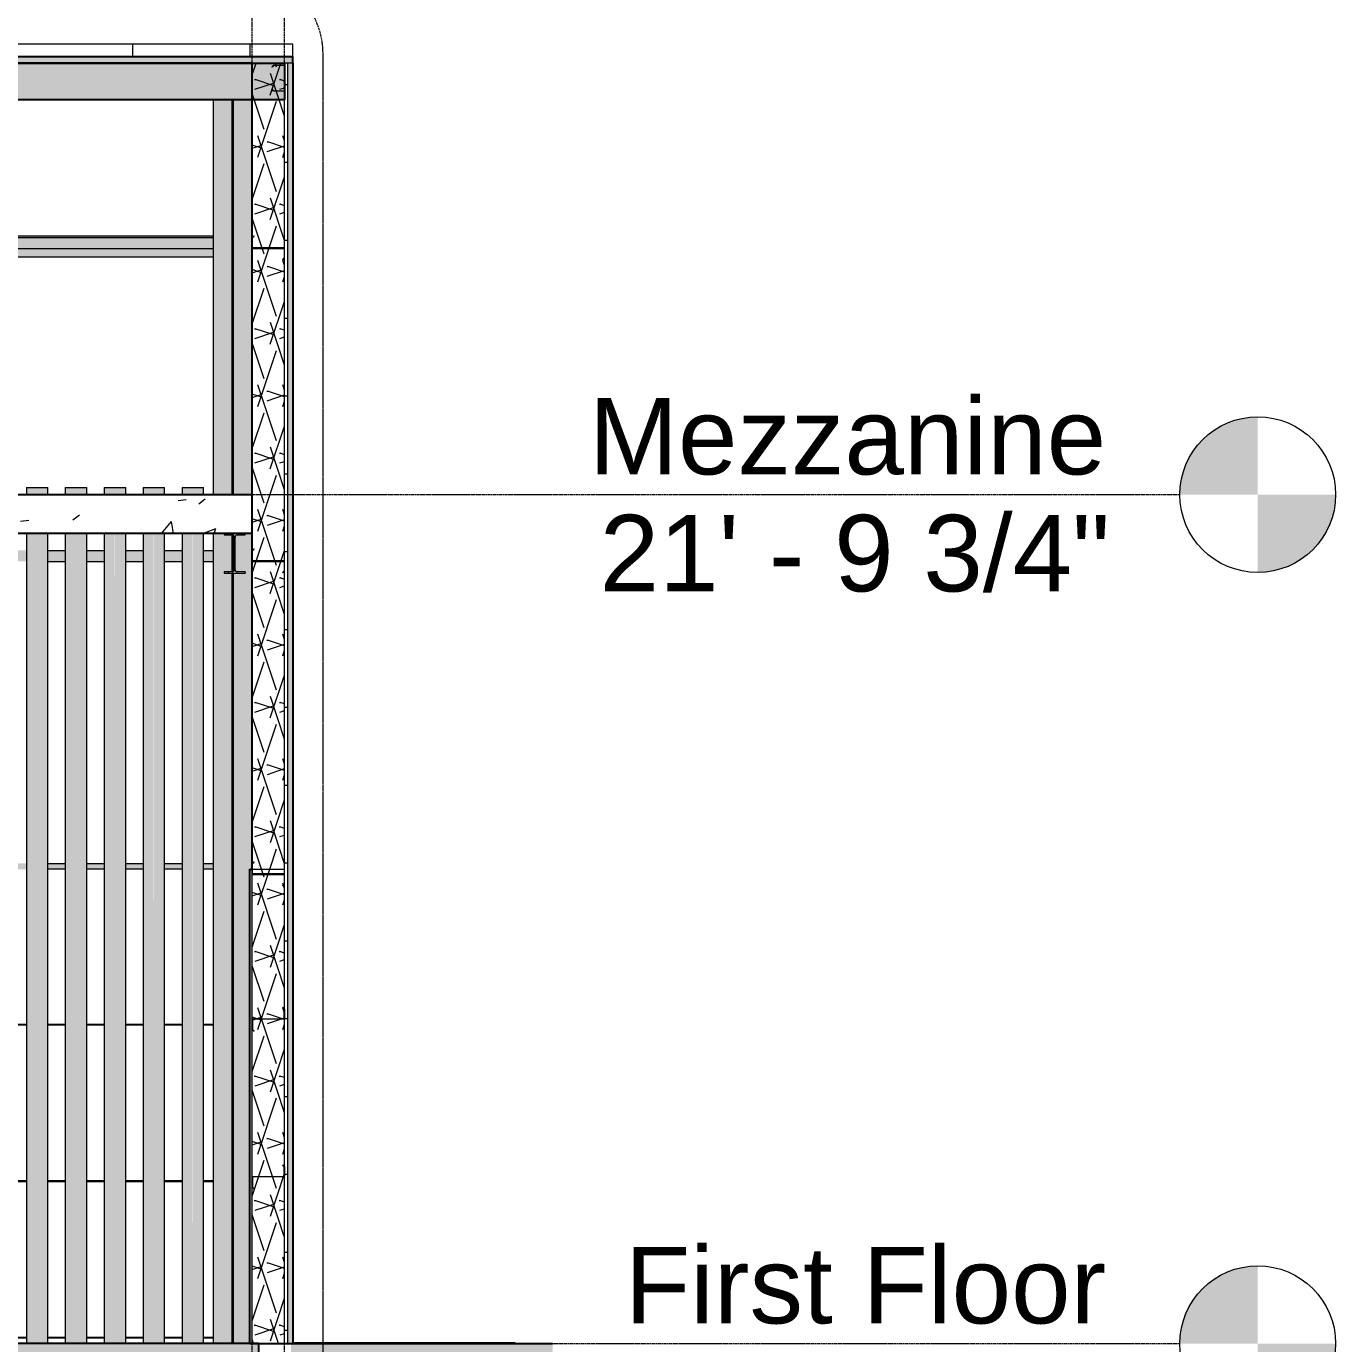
# Model space of a CAD drawing. Header units: inches. Extents: x 21380 to 98133, y -290 to 853.
# Drawn here: x 26201.8 to 26605.3, y 0 to 406.1 of the extents above; entities that cross this region are included whole.
import ezdxf

# ---------------------------------------------------------------- set-up
doc = ezdxf.new("R2010")
doc.units = ezdxf.units.IN
doc.header["$MEASUREMENT"] = 0
for name, pattern in [('Dash Dot 3_16_', [0.3125, 0.1875, -0.0625, 0, -0.0625]), ('Grid Line 1_2_', [0.875, 0.5, -0.125, 0.125, -0.125]), ('Hidden 1_8_', [0.1875, 0.125, -0.0625])]:
    doc.linetypes.add(name, pattern=pattern)
for name, color, linetype, lineweight in [('A-ANNO-SYMB', 150, 'Continuous', 9), ('A-CLNG', 13, 'Continuous', 9), ('A-CLNG-PATT', 13, 'Continuous', 25), ('A-FLOR', 192, 'Continuous', 9), ('A-FLOR-LEVL', 51, 'Continuous', 9), ('A-FLOR-PATT', 8, 'Continuous', 25), ('A-ROOF', 132, 'Continuous', 9), ('A-ROOF-PATT', 132, 'Continuous', 9), ('A-WALL', 113, 'Continuous', 9), ('A-WALL-PATT', 111, 'Continuous', 25), ('C-TOPO', 7, 'Continuous', 9), ('E-POWR-CNDT', 130, 'Continuous', 9), ('S-BEAM', 12, 'Continuous', 9), ('S-COLS', 52, 'Continuous', 9), ('S-GRID', 1, 'Continuous', 9)]:
    doc.layers.add(name, color=color, linetype=linetype, lineweight=lineweight)
doc.styles.add('Arial', font='arial.ttf', dxfattribs={"height": 23.60479})
pattern_1 = [(50, (22097.104, 100.19), (55.0854, -4.81984), [5.76, -63.36]), (355, (22097.104, 100.19), (-10.6557, 57.7685), [4.608, -50.688]), (100.451, (22101.695, 99.787), (44.4295, 52.94866), [4.895, -53.848]), (46.184, (22097.104, 115.55), (81.9644, -12.7121), [8.64, -95.04]), (96.636, (22103.935, 114.49), (71.7815, 74.8124), [7.343, -80.772]), (351.184, (22097.1, 115.55), (71.782, 74.8124), [6.912, -76.032]), (21, (22104.784, 111.71), (45.84207, -30.92146), [5.76, -63.36]), (326, (22104.784, 111.71), (18.6871, 55.6915), [4.608, -50.688]), (71.451, (22108.605, 109.13), (64.5289, 24.7701), [4.895, -53.848]), (37.5, (22097.104, 100.189), (0.93389, 25.56682), [2.534, -47.539, 2.534, -48.922, -50.88]), (37.5, (22097.104, 100.189), (0.93389, 25.56682), [-101.53, 2.534, -48.346]), (7.5, (22097.104, 100.19), (20.20404, 30.2913), [2.534, -26.803, 2.534, -46.387, -19.392]), (7.5, (22097.104, 100.19), (20.20404, 30.2913), [-78.259, 2.534, -16.858]), (327.5, (22079.978, 100.19), (40.99778, -1.7324), [2.534, -16.666, 2.534, -57.37, -79.488]), (327.5, (22079.978, 100.19), (40.99778, -1.7324), [-79.104, 2.534, -76.954]), (317.5, (22072.298, 100.19), (44.78888, 7.68784), [2.534, -22.426, 2.534, -37.248, -56.448]), (317.5, (22072.298, 100.19), (44.78888, 7.68784), [-64.742, 2.534, -53.914])]
pattern_2 = [(45, (22097.104, 100.19), (-19.00703, 19.00703), []), (45, (22097.104, 128.99), (-19.00703, 19.00703), [])]
pattern_3 = [(161.57, (22098.064, 101.149), (-7.6802237, -0.0009796), [0, -54.643, 6.067, 0]), (18.43, (22096.144, 101.149), (-7.6802237, 0.0009796), [0, -54.643, 6.067, 0]), (108.43, (22098.064, 101.149), (3.8382953, -19.2013653), [18.211, -42.499]), (71.57, (22096.144, 101.149), (3.8382953, 19.2013653), [18.211, -42.499])]
pattern_4 = [(0, (22097.104, 100.19), (0, 24), []), (90, (22097.104, 100.19), (-24, 1e-15), [])]

# ---------------------------------------------------------------- blocks, each defined once
blk = doc.blocks.new('Struct_Xcel_Sports Complex_rvt-1-Building Section - East_West looking North')
at = {"layer": 'A-FLOR-PATT', "lineweight": 9}
h = blk.add_hatch(dxfattribs=at)
h.set_pattern_fill('FP_9', style=0, pattern_type=2)
h.set_pattern_definition(pattern_1)
h.paths.add_polyline_path([(22772.64, -6), (26273.39, -6), (26273.39, 0), (22772.64, 0), (22772.64, -1.69)], flags=0)
at = {"layer": 'A-FLOR', "color": 250, "lineweight": 25}
for q in [(22772.64, 0), (26273.39, -6)]:
    blk.add_line((26273.39, 0), q, dxfattribs=at)
blk = doc.blocks.new('W-Wide Flange - W12X26-1530486-Building Section - East_West looking North')
at = {"layer": 'S-BEAM'}
h = blk.add_hatch(dxfattribs=at)
h.set_pattern_fill('FP_1', color=256, style=0, pattern_type=2)
h.set_pattern_definition(pattern_2)
h.paths.add_polyline_path([(26267.48, 237.53), (26269.26, 237.53), (26269.26, 237.91), (26262.77, 237.91), (26262.77, 237.53)], flags=0)
h.paths.add_polyline_path([(26265.39, 249.35), (26269.26, 249.37), (26269.26, 249.75), (26262.77, 249.75), (26262.77, 249.37), (26265.22, 249.37)], flags=0)
h.paths.add_polyline_path([(26265.39, 237.93), (26266.47, 238), (26266.22, 238.25), (26266.13, 238.59), (26266.15, 248.86), (26266.33, 249.17), (26266.64, 249.35), (26265.56, 249.28), (26265.81, 249.03), (26265.9, 248.69), (26265.88, 238.42), (26265.7, 238.11), (26265.56, 238)], flags=0)
at = {"layer": 'S-BEAM', "lineweight": 15}
for p, q in [((26269.26, 249.75), (26262.77, 249.75)), ((26262.77, 249.75), (26262.77, 249.37)), ((26262.77, 249.37), (26265.22, 249.37)), ((26265.9, 248.69), (26265.9, 238.59)), ((26266.13, 238.59), (26266.13, 248.69)), ((26266.81, 249.37), (26269.26, 249.37)), ((26269.26, 249.37), (26269.26, 249.75)), ((26265.22, 237.91), (26262.77, 237.91)), ((26262.77, 237.91), (26262.77, 237.53)), ((26262.77, 237.53), (26269.26, 237.53)), ((26269.26, 237.91), (26266.81, 237.91)), ((26269.26, 237.91), (26269.26, 237.53))]:
    blk.add_line(p, q, dxfattribs=at)
for centre, start, end in [((26265.22, 248.69), 0, 90), ((26266.81, 248.69), 90, 180), ((26265.22, 238.59), 270, 0), ((26266.81, 238.59), 180, 270)]:
    blk.add_arc(centre, 0.684, start, end, dxfattribs=at)
blk = doc.blocks.new('Girt_Z - 10_D-1516133-Building Section - East_West looking North')
at = {"layer": 'S-BEAM'}
h = blk.add_hatch(color=256, dxfattribs=at)
h.paths.add_polyline_path([(25985.89, 146.25), (25998.27, 146.26), (25998.27, 148.06), (25985.89, 148.06), (25985.89, 146.25)], flags=0)
h.paths.add_polyline_path([(25999.52, 146.25), (26017.89, 146.25), (26017.89, 148.06), (25999.52, 148.06), (25999.52, 146.26)], flags=0)
h.paths.add_polyline_path([(26259.39, 146.25), (26259.39, 148.06), (26256.43, 148.06), (26256.43, 146.25), (26258.7, 146.25)], flags=0)
h.paths.add_polyline_path([(26249.8, 146.25), (26249.8, 148.06), (26244.43, 148.06), (26244.43, 146.25)], flags=0)
h.paths.add_polyline_path([(26019.14, 146.25), (26201.8, 146.25), (26201.8, 148.06), (26019.14, 148.06)], flags=0)
h.paths.add_polyline_path([(26237.8, 146.25), (26237.8, 148.06), (26232.43, 148.06), (26232.43, 146.25)], flags=0)
h.paths.add_polyline_path([(26225.8, 146.25), (26225.8, 148.06), (26220.43, 148.06), (26220.43, 146.25), (26223.61, 146.25)], flags=0)
h.paths.add_polyline_path([(26208.43, 146.25), (26213.8, 146.25), (26213.8, 148.06), (26208.43, 148.06)], flags=0)
h.paths.add_polyline_path([(23370.39, 146.25), (23370.39, 148.06), (23090.89, 148.06), (23090.89, 146.25), (23275.82, 146.25)], flags=0)
h.paths.add_polyline_path([(23080.89, 146.25), (23080.89, 148.06), (22799.39, 148.06), (22799.39, 146.25), (23037.52, 146.25)], flags=0)
h.paths.add_polyline_path([(23416.19, 146.25), (23483.87, 146.25), (23485.19, 148.06), (23380.39, 148.06), (23380.39, 146.25)], flags=0)
h.paths.add_polyline_path([(25968.77, 146.25), (25975.89, 146.25), (25975.89, 148.06), (25696.39, 148.06), (25696.39, 146.25), (25942.87, 146.25)], flags=0)
h.paths.add_polyline_path([(23486.3, 146.25), (23555.48, 146.25), (23554.1, 148.06), (23486.47, 148.06), (23485.14, 146.25), (23485.5, 146.25)], flags=0)
h.paths.add_polyline_path([(24644.44, 146.25), (24713.44, 146.25), (24712.07, 148.06), (24644.44, 147.98), (24643.18, 146.25), (24644.33, 146.25)], flags=0)
h.paths.add_polyline_path([(25686.39, 146.25), (25686.39, 148.06), (25658.17, 148), (25658.17, 146.25), (25662.13, 146.25)], flags=0)
h.paths.add_polyline_path([(25585.63, 146.25), (25586.17, 146.25), (25586.17, 148.06), (25406.89, 148.06), (25406.89, 146.25), (25585.59, 146.25)], flags=0)
h.paths.add_polyline_path([(25396.89, 146.25), (25396.89, 148.06), (25117.39, 148.06), (25117.39, 146.25), (25381.39, 146.25)], flags=0)
h.paths.add_polyline_path([(25107.39, 146.25), (25107.39, 148.06), (24992.61, 148), (24992.61, 146.25), (25100.64, 146.25)], flags=0)
h.paths.add_polyline_path([(23605.87, 146.25), (23659.89, 146.25), (23659.89, 148.06), (23555.37, 148.06), (23556.75, 146.25), (23605.42, 146.25)], flags=0)
h.paths.add_polyline_path([(24920.61, 146.25), (24920.61, 148.06), (24827.89, 148.06), (24827.89, 146.25), (24920.23, 146.25)], flags=0)
h.paths.add_polyline_path([(23669.89, 146.25), (23949.39, 146.25), (23949.39, 148.06), (23669.89, 148.06)], flags=0)
h.paths.add_polyline_path([(24817.89, 146.25), (24817.89, 148.06), (24713.34, 148.06), (24714.72, 146.25), (24749.72, 146.25)], flags=0)
h.paths.add_polyline_path([(23959.39, 146.25), (24238.89, 146.25), (24238.89, 148.06), (23959.39, 148.06)], flags=0)
h.paths.add_polyline_path([(24248.89, 146.25), (24528.39, 146.25), (24528.39, 148.06), (24248.89, 148.06)], flags=0)
h.paths.add_polyline_path([(24538.39, 146.25), (24641.9, 146.25), (24643.22, 148.06), (24538.39, 148.06)], flags=0)
for p, q in [((26208.43, 148.06), (26213.8, 148.06)), ((26220.43, 148.06), (26225.8, 148.06)), ((26232.43, 148.06), (26237.8, 148.06)), ((26244.43, 148.06), (26249.8, 148.06)), ((26256.43, 148.06), (26259.39, 148.06))]:
    blk.add_line(p, q, dxfattribs=at)
blk = doc.blocks.new('Girt_Z - 10_D-1223956-Building Section - East_West looking North')
at = {"layer": 'S-BEAM'}
h = blk.add_hatch(color=256, dxfattribs=at)
h.paths.add_polyline_path([(22799.39, 241.19), (23080.89, 241.19), (23080.89, 244.56), (22799.39, 244.56)], flags=0)
h.paths.add_polyline_path([(23521.47, 241.19), (23554.53, 241.19), (23556.99, 244.56), (23483.55, 244.56), (23486.07, 241.19), (23520.69, 241.19)], flags=0)
h.paths.add_polyline_path([(26259.39, 241.19), (26259.39, 244.56), (26256.43, 244.56), (26256.43, 241.19), (26258.7, 241.19)], flags=0)
h.paths.add_polyline_path([(23555.78, 241.19), (23659.89, 241.19), (23659.89, 244.56), (23558.29, 244.56), (23555.77, 241.19)], flags=0)
h.paths.add_polyline_path([(26249.8, 241.19), (26249.8, 244.56), (26244.43, 244.56), (26244.43, 241.19)], flags=0)
h.paths.add_polyline_path([(26237.8, 241.19), (26237.8, 244.56), (26232.43, 244.56), (26232.43, 241.19)], flags=0)
h.paths.add_polyline_path([(26225.8, 241.19), (26225.8, 244.56), (26220.43, 244.56), (26220.43, 241.19), (26223.61, 241.19)], flags=0)
h.paths.add_polyline_path([(26208.43, 241.19), (26213.8, 241.19), (26213.8, 244.56), (26208.43, 244.56)], flags=0)
h.paths.add_polyline_path([(26201.8, 241.19), (26201.8, 244.56), (26019.14, 244.56), (26019.14, 241.19), (26188.52, 241.19)], flags=0)
h.paths.add_polyline_path([(23484.82, 241.19), (23482.25, 244.56), (23380.39, 244.56), (23380.39, 241.19), (23484.77, 241.19)], flags=0)
h.paths.add_polyline_path([(26017.89, 241.19), (26017.89, 244.56), (25999.52, 244.56), (25999.52, 241.19), (26013.05, 241.19)], flags=0)
h.paths.add_polyline_path([(25998.27, 241.19), (25998.27, 244.56), (25985.89, 244.56), (25985.89, 241.19)], flags=0)
h.paths.add_polyline_path([(25975.89, 241.19), (25975.89, 244.56), (25696.39, 244.56), (25696.39, 241.19), (25942.87, 241.19)], flags=0)
h.paths.add_polyline_path([(25666.61, 241.19), (25686.39, 241.19), (25686.39, 244.56), (25655.02, 244.56), (25653.94, 241.19), (25662.13, 241.19)], flags=0)
h.paths.add_polyline_path([(25650.67, 241.19), (25651.75, 244.56), (25625.49, 244.56), (25625.49, 241.19), (25627.03, 241.19)], flags=0)
h.paths.add_polyline_path([(25618.86, 241.19), (25618.86, 244.56), (25592.6, 244.56), (25593.68, 241.19), (25618.26, 241.19)], flags=0)
h.paths.add_polyline_path([(25590.41, 241.19), (25589.33, 244.56), (25406.89, 244.56), (25406.89, 241.19), (25580.58, 241.19)], flags=0)
h.paths.add_polyline_path([(23669.89, 241.19), (23949.39, 241.19), (23949.39, 244.56), (23669.89, 244.56)], flags=0)
h.paths.add_polyline_path([(25396.89, 241.19), (25396.89, 244.56), (25117.39, 244.56), (25117.39, 241.19), (25241.01, 241.19)], flags=0)
h.paths.add_polyline_path([(25107.39, 241.19), (25107.39, 244.56), (24989.45, 244.56), (24988.37, 241.19), (25100.64, 241.19)], flags=0)
h.paths.add_polyline_path([(23959.39, 241.19), (24238.89, 241.19), (24238.89, 244.56), (23959.39, 244.56)], flags=0)
h.paths.add_polyline_path([(23370.39, 241.19), (23370.39, 244.56), (23090.89, 244.56), (23090.89, 241.19), (23275.82, 241.19)], flags=0)
h.paths.add_polyline_path([(24985.1, 241.19), (24986.18, 244.56), (24959.92, 244.56), (24959.92, 241.19), (24960.27, 241.19)], flags=0)
h.paths.add_polyline_path([(24248.89, 241.19), (24528.39, 241.19), (24528.39, 244.56), (24248.89, 244.56)], flags=0)
h.paths.add_polyline_path([(24953.29, 241.19), (24953.29, 244.56), (24927.03, 244.56), (24928.11, 241.19), (24951.5, 241.19)], flags=0)
h.paths.add_polyline_path([(24538.39, 241.19), (24642.8, 241.19), (24640.24, 244.56), (24538.39, 244.56)], flags=0)
h.paths.add_polyline_path([(24924.84, 241.19), (24923.76, 244.56), (24827.89, 244.56), (24827.89, 241.19), (24915.01, 241.19)], flags=0)
h.paths.add_polyline_path([(24644.18, 241.19), (24712.55, 241.19), (24715, 244.56), (24641.54, 244.56), (24644.05, 241.19)], flags=0)
h.paths.add_polyline_path([(24817.89, 241.19), (24817.89, 244.56), (24716.3, 244.56), (24713.79, 241.19), (24749.72, 241.19)], flags=0)
for p, q in [((26208.42, 244.56), (26213.8, 244.56)), ((26220.42, 244.56), (26225.8, 244.56)), ((26232.42, 244.56), (26237.8, 244.56)), ((26244.42, 244.56), (26249.8, 244.56)), ((26256.42, 244.56), (26259.39, 244.56)), ((26208.42, 241.19), (26213.8, 241.19)), ((26220.42, 241.19), (26225.8, 241.19)), ((26232.42, 241.19), (26237.8, 241.19)), ((26244.42, 241.19), (26249.8, 241.19)), ((26256.42, 241.19), (26259.39, 241.19))]:
    blk.add_line(p, q, dxfattribs=at)
blk = doc.blocks.new('Girt_Z - 10_D-V33-Building Section - East_West looking North')
at = {"layer": 'S-BEAM'}
h = blk.add_hatch(color=256, dxfattribs=at)
h.paths.add_polyline_path([(26259.39, 341.06), (26259.39, 341.54), (25986.89, 341.54), (25986.89, 341.06), (26258.7, 341.06)], flags=0)
h.paths.add_polyline_path([(24600.59, 341.06), (24786.86, 341.06), (24787.22, 341.54), (24569.37, 341.54), (24569.73, 341.06), (24591.91, 341.06)], flags=0)
h.paths.add_polyline_path([(25974.89, 341.06), (25974.89, 341.54), (25697.39, 341.54), (25697.39, 341.06), (25942.87, 341.06)], flags=0)
h.paths.add_polyline_path([(24567.97, 341.06), (24568.48, 341.06), (24568.13, 341.54), (24539.39, 341.54), (24539.39, 341.06)], flags=0)
h.paths.add_polyline_path([(25685.39, 341.06), (25685.39, 341.54), (25407.89, 341.54), (25407.89, 341.06), (25662.13, 341.06)], flags=0)
h.paths.add_polyline_path([(25395.89, 341.06), (25395.89, 341.54), (25118.39, 341.54), (25118.39, 341.06), (25241.01, 341.06)], flags=0)
h.paths.add_polyline_path([(24788.11, 341.06), (24816.89, 341.06), (24816.89, 341.54), (24788.47, 341.54)], flags=0)
h.paths.add_polyline_path([(25106.39, 341.06), (25106.39, 341.54), (24828.89, 341.54), (24828.89, 341.06), (25100.64, 341.06)], flags=0)
h.paths.add_polyline_path([(23454.13, 341.06), (23628.86, 341.06), (23629.22, 341.54), (23411.37, 341.54), (23411.73, 341.06), (23442.59, 341.06)], flags=0)
h.paths.add_polyline_path([(23410.48, 341.06), (23410.13, 341.54), (23381.39, 341.54), (23381.39, 341.06), (23410, 341.06)], flags=0)
h.paths.add_polyline_path([(23369.39, 341.06), (23369.39, 341.54), (23091.89, 341.54), (23091.89, 341.06), (23346.01, 341.06)], flags=0)
h.paths.add_polyline_path([(23079.89, 341.06), (23079.89, 341.54), (22799.39, 341.54), (22799.39, 341.06), (22995.08, 341.06)], flags=0)
h.paths.add_polyline_path([(23630.11, 341.06), (23658.89, 341.06), (23658.89, 341.54), (23630.47, 341.54)], flags=0)
h.paths.add_polyline_path([(24527.39, 341.06), (24527.39, 341.54), (24249.89, 341.54), (24249.89, 341.06), (24468.97, 341.06)], flags=0)
h.paths.add_polyline_path([(23670.89, 341.06), (23948.39, 341.06), (23948.39, 341.54), (23670.89, 341.54)], flags=0)
h.paths.add_polyline_path([(24237.89, 341.06), (24237.89, 341.54), (23960.39, 341.54), (23960.39, 341.06), (24118.05, 341.06)], flags=0)
h = blk.add_hatch(color=256, dxfattribs=at)
h.paths.add_polyline_path([(24539.39, 337.69), (24571, 337.69), (24568.48, 341.06), (24539.39, 341.06)], flags=0)
h.paths.add_polyline_path([(24591.91, 337.69), (24784.35, 337.69), (24786.86, 341.06), (24569.73, 341.06), (24572.24, 337.69), (24590.97, 337.69)], flags=0)
h.paths.add_polyline_path([(26259.39, 337.69), (26259.39, 341.06), (25986.89, 341.06), (25986.89, 337.69), (26258.7, 337.69)], flags=0)
h.paths.add_polyline_path([(25974.89, 337.69), (25974.89, 341.06), (25697.39, 341.06), (25697.39, 337.69), (25942.87, 337.69)], flags=0)
h.paths.add_polyline_path([(25685.39, 337.69), (25685.39, 341.06), (25407.89, 341.06), (25407.89, 337.69), (25662.13, 337.69)], flags=0)
h.paths.add_polyline_path([(25395.89, 337.69), (25395.89, 341.06), (25118.39, 341.06), (25118.39, 337.69), (25241.01, 337.69)], flags=0)
h.paths.add_polyline_path([(24785.6, 337.69), (24816.89, 337.69), (24816.89, 341.06), (24788.11, 341.06)], flags=0)
h.paths.add_polyline_path([(25106.39, 337.69), (25106.39, 341.06), (24828.89, 341.06), (24828.89, 337.69), (25100.64, 337.69)], flags=0)
h.paths.add_polyline_path([(23455.49, 337.69), (23626.35, 337.69), (23628.86, 341.06), (23411.73, 341.06), (23414.24, 337.69), (23454.16, 337.69)], flags=0)
h.paths.add_polyline_path([(23627.6, 337.69), (23658.89, 337.69), (23658.89, 341.06), (23630.11, 341.06)], flags=0)
h.paths.add_polyline_path([(23413, 337.69), (23410.48, 341.06), (23381.39, 341.06), (23381.39, 337.69), (23412.52, 337.69)], flags=0)
h.paths.add_polyline_path([(23670.89, 337.69), (23948.39, 337.69), (23948.39, 341.06), (23670.89, 341.06)], flags=0)
h.paths.add_polyline_path([(23960.39, 337.69), (24237.89, 337.69), (24237.89, 341.06), (23960.39, 341.06)], flags=0)
h.paths.add_polyline_path([(22799.39, 337.69), (23079.89, 337.69), (23079.89, 341.06), (22799.39, 341.06)], flags=0)
h.paths.add_polyline_path([(23369.39, 337.69), (23369.39, 341.06), (23091.89, 341.06), (23091.89, 337.69), (23346.01, 337.69)], flags=0)
h.paths.add_polyline_path([(24527.39, 337.69), (24527.39, 341.06), (24249.89, 341.06), (24249.89, 337.69), (24468.97, 337.69)], flags=0)
h = blk.add_hatch(color=256, dxfattribs=at)
h.paths.add_polyline_path([(22799.39, 335), (23079.89, 335), (23079.89, 337.61), (22799.39, 337.61)], flags=0)
h.paths.add_polyline_path([(23562.84, 335), (23624.35, 335), (23626.29, 337.61), (23414.3, 337.61), (23416.24, 335), (23556.56, 335)], flags=0)
h.paths.add_polyline_path([(26259.39, 335), (26259.39, 337.61), (25986.89, 337.61), (25986.89, 335), (26258.7, 335)], flags=0)
h.paths.add_polyline_path([(23625.59, 335), (23658.89, 335), (23658.89, 337.61), (23627.54, 337.61), (23626.75, 336.55)], flags=0)
h.paths.add_polyline_path([(25974.89, 335), (25974.89, 337.61), (25697.39, 337.61), (25697.39, 335), (25942.87, 335)], flags=0)
h.paths.add_polyline_path([(25685.39, 335), (25685.39, 337.61), (25407.89, 337.61), (25407.89, 335), (25662.13, 335)], flags=0)
h.paths.add_polyline_path([(25395.89, 335), (25395.89, 337.61), (25118.39, 337.61), (25118.39, 335), (25241.01, 335)], flags=0)
h.paths.add_polyline_path([(25106.39, 335), (25106.39, 337.61), (24828.89, 337.61), (24828.89, 335), (25100.64, 335)], flags=0)
h.paths.add_polyline_path([(24816.89, 335), (24816.89, 337.61), (24785.54, 337.61), (24783.6, 335), (24784.81, 335)], flags=0)
h.paths.add_polyline_path([(24782.35, 335), (24784.29, 337.61), (24572.3, 337.61), (24574.24, 335), (24781.91, 335)], flags=0)
h.paths.add_polyline_path([(23670.89, 335), (23948.39, 335), (23948.39, 337.61), (23670.89, 337.61)], flags=0)
h.paths.add_polyline_path([(24573, 335), (24571.05, 337.61), (24539.39, 337.61), (24539.39, 335), (24572.5, 335)], flags=0)
h.paths.add_polyline_path([(23415, 335), (23413.05, 337.61), (23381.39, 337.61), (23381.39, 335), (23414.53, 335)], flags=0)
h.paths.add_polyline_path([(23960.39, 335), (24237.89, 335), (24237.89, 337.61), (23960.39, 337.61)], flags=0)
h.paths.add_polyline_path([(24527.39, 335), (24527.39, 337.61), (24249.89, 337.61), (24249.89, 335), (24468.97, 335)], flags=0)
h.paths.add_polyline_path([(23091.89, 335), (23369.39, 335), (23369.39, 337.61), (23091.89, 337.61)], flags=0)
h = blk.add_hatch(color=256, dxfattribs=at)
h.paths.add_polyline_path([(24816.89, 337.61), (24816.89, 337.69), (24785.54, 337.61)], flags=0)
h.paths.add_polyline_path([(24784.29, 337.61), (24784.35, 337.69), (24783.85, 337.61)], flags=0)
h.paths.add_polyline_path([(26259.39, 337.61), (26259.39, 337.69), (26258.7, 337.61)], flags=0)
h.paths.add_polyline_path([(24571.05, 337.61), (24571, 337.69), (24570.55, 337.61)], flags=0)
h.paths.add_polyline_path([(25974.89, 337.61), (25974.89, 337.69), (25942.87, 337.61)], flags=0)
h.paths.add_polyline_path([(24527.39, 337.61), (24527.39, 337.69), (24468.97, 337.61)], flags=0)
h.paths.add_polyline_path([(24237.89, 337.61), (24237.89, 337.69), (24118.05, 337.61)], flags=0)
h.paths.add_polyline_path([(23948.39, 337.61), (23948.39, 337.69), (23837.3, 337.61)], flags=0)
h.paths.add_polyline_path([(23079.89, 337.61), (23079.89, 337.69), (22995.08, 337.61)], flags=0)
for p, q in [((25986.89, 341.54), (26259.39, 341.54)), ((25986.89, 341.06), (26259.39, 341.06)), ((25986.89, 337.69), (26259.39, 337.69)), ((25986.89, 337.61), (26259.39, 337.61))]:
    blk.add_line(p, q, dxfattribs=at)
blk = doc.blocks.new('Girt_Z - 10_D-1223970-Building Section - East_West looking North')
at = {"layer": 'S-BEAM', "lineweight": 15}
for p, q in [((26271.96, 148.54), (26271.39, 148.06)), ((26271.39, 148.06), (26271.39, 144.69)), ((26271.5, 148.01), (26272.04, 148.46)), ((26271.5, 144.87), (26271.5, 148.01)), ((26272.04, 148.46), (26271.96, 148.54)), ((26271.39, 144.69), (26281.2, 144.69)), ((26281.2, 144.8), (26271.58, 144.8)), ((26281.28, 144.61), (26281.28, 141.72)), ((26281.39, 141.67), (26281.39, 144.61)), ((26281.28, 141.72), (26280.75, 141.27)), ((26280.75, 141.27), (26280.82, 141.19)), ((26281.39, 141.67), (26280.82, 141.19))]:
    blk.add_line(p, q, dxfattribs=at)
for centre, radius, start, end in [((26271.58, 144.88), 0.0782, 183.0424, 270), ((26281.2, 144.61), 0.188, 0, 90), ((26281.2, 144.61), 0.0782, 2.1227, 90)]:
    blk.add_arc(centre, radius, start, end, dxfattribs=at)
blk = doc.blocks.new('Girt_Z - 10_D-1223971-Building Section - East_West looking North')
at = {"layer": 'S-BEAM'}
h = blk.add_hatch(dxfattribs=at)
h.set_pattern_fill('FP_1', color=256, style=0, pattern_type=2)
h.set_pattern_definition(pattern_2)
h.paths.add_polyline_path([(26280.82, 237.69), (26281.39, 238.17), (26281.39, 241.11), (26281.28, 241.11), (26281.28, 238.22), (26280.75, 237.77)], flags=0)
h.paths.add_polyline_path([(26271.39, 241.19), (26281.2, 241.19), (26281.2, 241.3), (26271.58, 241.3)], flags=0)
h.paths.add_polyline_path([(26271.39, 241.19), (26271.5, 241.37), (26271.5, 244.51), (26272.04, 244.96), (26271.96, 245.04), (26271.39, 244.56), (26271.39, 242.44)], flags=0)
at = {"layer": 'S-BEAM', "lineweight": 15}
for p, q in [((26271.96, 245.04), (26271.39, 244.56)), ((26271.39, 244.56), (26271.39, 241.19)), ((26271.5, 244.51), (26272.04, 244.96)), ((26271.5, 241.37), (26271.5, 244.51)), ((26272.04, 244.96), (26271.96, 245.04)), ((26271.39, 241.19), (26281.2, 241.19)), ((26281.2, 241.3), (26271.58, 241.3)), ((26281.28, 241.11), (26281.28, 238.22)), ((26281.39, 238.17), (26281.39, 241.11)), ((26281.28, 238.22), (26280.75, 237.77)), ((26280.75, 237.77), (26280.82, 237.69)), ((26281.39, 238.17), (26280.82, 237.69))]:
    blk.add_line(p, q, dxfattribs=at)
for centre, radius, start, end in [((26271.58, 241.38), 0.0782, 183.0424, 270), ((26281.2, 241.11), 0.187, 360, 90), ((26281.2, 241.11), 0.0782, 2.1227, 90)]:
    blk.add_arc(centre, radius, start, end, dxfattribs=at)
blk = doc.blocks.new('Girt_C - 8_D-1405508-Building Section - East_West looking North')
at = {"layer": 'S-BEAM', "lineweight": 15}
for p, q in [((26277.94, 394.19), (26277.46, 393.62)), ((26278, 394.08), (26277.55, 393.55)), ((26277.94, 394.19), (26281.26, 394.19)), ((26281.26, 394.08), (26278, 394.08)), ((26281.34, 386.37), (26281.34, 394.01)), ((26281.44, 394.01), (26281.44, 386.37)), ((26277.55, 393.55), (26277.46, 393.62)), ((26277.46, 386.76), (26277.55, 386.83)), ((26277.94, 386.19), (26277.46, 386.76)), ((26278, 386.3), (26277.55, 386.83)), ((26281.26, 386.19), (26277.94, 386.19)), ((26278, 386.3), (26281.26, 386.3))]:
    blk.add_line(p, q, dxfattribs=at)
at = {"layer": 'S-BEAM'}
blk.add_line((26281.44, 394.01), (26281.44, 394.44), dxfattribs=at)
at = {"layer": 'S-BEAM', "lineweight": 15, "flags": 128}
for points in [[(26281.26, 394.19), (26281.33, 394.18), (26281.39, 394.14), (26281.43, 394.08), (26281.44, 394.01)], [(26281.34, 394.01), (26281.33, 394.04), (26281.3, 394.07), (26281.26, 394.08)], [(26281.44, 386.37), (26281.43, 386.3), (26281.39, 386.24), (26281.33, 386.2), (26281.26, 386.19)], [(26281.26, 386.3), (26281.3, 386.31), (26281.33, 386.34), (26281.34, 386.37)]]:
    blk.add_lwpolyline(points, dxfattribs=at)
blk = doc.blocks.new('Girt_Z - 10_D-1223979-Building Section - East_West looking North')
at = {"layer": 'S-BEAM', "lineweight": 15}
for p, q in [((26271.96, 341.54), (26271.39, 341.06)), ((26271.5, 341.01), (26272.04, 341.46)), ((26272.04, 341.46), (26271.96, 341.54)), ((26271.39, 341.06), (26271.39, 337.69)), ((26271.39, 337.69), (26281.2, 337.69)), ((26271.5, 337.87), (26271.5, 341.01)), ((26281.2, 337.8), (26271.58, 337.8)), ((26281.28, 337.61), (26281.28, 334.72)), ((26281.39, 334.67), (26281.39, 337.61)), ((26281.28, 334.72), (26280.75, 334.27)), ((26280.75, 334.27), (26280.82, 334.19)), ((26281.39, 334.67), (26280.82, 334.19))]:
    blk.add_line(p, q, dxfattribs=at)
for centre, radius, start, end in [((26271.58, 337.88), 0.0782, 183.0424, 270), ((26281.2, 337.61), 0.187, 360, 90), ((26281.2, 337.61), 0.0782, 2.1227, 90)]:
    blk.add_arc(centre, radius, start, end, dxfattribs=at)
blk = doc.blocks.new('Girt_Z - 10_D-1239982-Building Section - East_West looking North')
at = {"layer": 'S-BEAM'}
h = blk.add_hatch(dxfattribs=at)
h.set_pattern_fill('FP_1', color=256, style=0, pattern_type=2)
h.set_pattern_definition(pattern_2)
h.paths.add_polyline_path([(26271.96, 96.32), (26272.04, 96.41), (26271.5, 96.86), (26271.5, 100), (26271.39, 100.18), (26271.39, 96.8)], flags=0)
h.paths.add_polyline_path([(26271.58, 100.07), (26281.2, 100.07), (26281.2, 100.18), (26271.39, 100.18)], flags=0)
h.paths.add_polyline_path([(26281.28, 100.25), (26281.39, 100.26), (26281.39, 103.2), (26280.82, 103.68), (26280.75, 103.59), (26281.28, 103.14)], flags=0)
at = {"layer": 'S-BEAM', "lineweight": 15}
for p, q in [((26280.75, 103.59), (26280.82, 103.68)), ((26281.28, 103.14), (26280.75, 103.59)), ((26281.39, 103.2), (26280.82, 103.68)), ((26281.28, 100.25), (26281.28, 103.14)), ((26281.39, 103.2), (26281.39, 100.26)), ((26271.39, 96.8), (26271.39, 100.18)), ((26271.39, 100.18), (26281.2, 100.18)), ((26271.5, 100), (26271.5, 96.86)), ((26281.2, 100.07), (26271.58, 100.07)), ((26271.96, 96.32), (26271.39, 96.8)), ((26271.5, 96.86), (26272.04, 96.41)), ((26272.04, 96.41), (26271.96, 96.32))]:
    blk.add_line(p, q, dxfattribs=at)
for centre, radius, start, end in [((26271.58, 99.99), 0.0782, 90, 176.9576), ((26281.2, 100.26), 0.188, 270, 0), ((26281.2, 100.26), 0.0782, 270, 357.8773)]:
    blk.add_arc(centre, radius, start, end, dxfattribs=at)
blk = doc.blocks.new('Girt_Z - 10_D-1236892-Building Section - East_West looking North')
at = {"layer": 'S-BEAM'}
h = blk.add_hatch(dxfattribs=at)
h.set_pattern_fill('FP_1', color=256, style=0, pattern_type=2)
h.set_pattern_definition(pattern_2)
h.paths.add_polyline_path([(26271.96, 47.7), (26272.04, 47.78), (26271.5, 48.23), (26271.5, 51.37), (26271.39, 51.55), (26271.39, 48.18)], flags=0)
h.paths.add_polyline_path([(26281.2, 51.45), (26281.2, 51.55), (26271.39, 51.55), (26271.58, 51.45)], flags=0)
h.paths.add_polyline_path([(26281.28, 51.63), (26281.39, 51.63), (26281.39, 54.57), (26280.82, 55.05), (26280.75, 54.97), (26281.28, 54.52)], flags=0)
at = {"layer": 'S-BEAM', "lineweight": 15}
for p, q in [((26280.75, 54.97), (26280.82, 55.05)), ((26281.28, 54.52), (26280.75, 54.97)), ((26281.39, 54.57), (26280.82, 55.05)), ((26281.28, 51.63), (26281.28, 54.52)), ((26281.39, 54.57), (26281.39, 51.63)), ((26271.39, 48.18), (26271.39, 51.55)), ((26271.39, 51.55), (26281.2, 51.55)), ((26271.5, 51.37), (26271.5, 48.23)), ((26281.2, 51.45), (26271.58, 51.45)), ((26271.96, 47.7), (26271.39, 48.18)), ((26271.5, 48.23), (26272.04, 47.78)), ((26272.04, 47.78), (26271.96, 47.7))]:
    blk.add_line(p, q, dxfattribs=at)
for centre, radius, start, end in [((26271.58, 51.37), 0.0782, 90, 176.9576), ((26281.2, 51.63), 0.187, 270, 360), ((26281.2, 51.63), 0.0782, 270, 357.8773)]:
    blk.add_arc(centre, radius, start, end, dxfattribs=at)
blk = doc.blocks.new('W-Wide Flange-Column - B1_I-1389345-Building Section - East_West looking North')
at = {"layer": 'S-COLS', "linetype": 'Hidden 1_8_'}
for p, q in [((26265.23, 261.75), (26265.23, 383.47)), ((26265.55, 383.47), (26265.55, 261.75)), ((26265.23, 237.91), (26265.23, 249.37)), ((26265.55, 249.28), (26265.55, 238)), ((26265.23, 0), (26265.23, 237.53)), ((26265.55, 237.53), (26265.55, 0))]:
    blk.add_line(p, q, dxfattribs=at)
blk = doc.blocks.new('Level - Level Head - Circle-15001-Building Section - East_West looking North')
at = {"layer": 'A-FLOR-LEVL'}
h = blk.add_hatch(color=256, dxfattribs=at)
edge = h.paths.add_edge_path(flags=0)
edge.add_line((26581.32, 0), (26557.32, 0))
edge.add_arc((26581.32, 0), 24, 90, 180, ccw=False)
edge.add_line((26581.32, 24), (26581.32, 0))
h = blk.add_hatch(color=256, dxfattribs=at)
edge = h.paths.add_edge_path(flags=0)
edge.add_line((26581.32, -24), (26581.32, 0))
edge.add_line((26581.32, 0), (26605.32, 0))
edge.add_arc((26581.32, 0), 24, 270, 360, ccw=False)
blk.add_circle((26581.32, 0), 24, dxfattribs=at)

msp = doc.modelspace()

# ---------------------------------------------------------------- hatches: boundary and pattern name
at = {"layer": 'A-CLNG-PATT', "lineweight": 9}
h = msp.add_hatch(dxfattribs=at)
h.set_pattern_fill('FP_4', color=256, style=0, pattern_type=2)
h.set_pattern_definition(pattern_3)
h.paths.add_polyline_path([(26223.61, 383.47), (26281.39, 383.47), (26281.39, 394.73), (22791.52, 394.73), (22791.52, 383.47), (26083.24, 383.47)], flags=0)
at = {"layer": 'A-FLOR-PATT', "lineweight": 9}
h = msp.add_hatch(dxfattribs=at)
h.set_pattern_fill('FP_9', color=256, style=0, pattern_type=2)
h.set_pattern_definition(pattern_1)
h.paths.add_polyline_path([(25980.89, 249.75), (26271.39, 249.75), (26271.39, 261.75), (25980.89, 261.75)], flags=0)
at = {"layer": 'A-ROOF', "lineweight": 5}
msp.add_hatch(color=256, dxfattribs=at).paths.add_polyline_path([(26283.89, 394.81), (26283.89, 396.81), (22778.14, 396.81), (22778.14, 394.81), (26282.39, 394.81)], flags=0)
at = {"layer": 'A-ROOF-PATT'}
h = msp.add_hatch(dxfattribs=at)
h.set_pattern_fill('FP_3', color=256, style=0, pattern_type=2)
h.set_pattern_definition([(90, (-1.735, 1279.063), (-36.188, 2e-15), [])])
h.paths.add_polyline_path([(26283.89, 396.81), (26283.89, 400.65), (22778.14, 400.65), (22778.14, 396.81), (26223.61, 396.81)], flags=0)
at = {"layer": 'A-WALL', "lineweight": 5}
for points in [[(26283.89, 146.25), (26283.89, 394.81), (26282.39, 394.81), (26282.39, 146.25)], [(26271.39, 0), (26271.39, 146.25), (26270.64, 146.25), (26270.64, 0)], [(26283.89, 0), (26283.89, 146.25), (26282.39, 146.25), (26282.39, 0)]]:
    msp.add_hatch(color=256, dxfattribs=at).paths.add_polyline_path(points, flags=0)
at = {"layer": 'A-WALL-PATT', "lineweight": 9}
h = msp.add_hatch(dxfattribs=at)
h.set_pattern_fill('FP_4', color=256, style=0, pattern_type=2)
h.set_pattern_definition(pattern_3)
h.paths.add_polyline_path([(26276.25, 146.25), (26281.39, 146.25), (26281.39, 394.81), (26271.39, 394.81), (26271.39, 146.25)], flags=0)
h = msp.add_hatch(dxfattribs=at)
h.set_pattern_fill('FP_5', color=256, style=0, pattern_type=2)
h.set_pattern_definition(pattern_4)
h.paths.add_polyline_path([(26282.39, 146.25), (26282.39, 394.81), (26281.39, 394.81), (26281.39, 146.25)], flags=0)
h = msp.add_hatch(dxfattribs=at)
h.set_pattern_fill('FP_12', color=256, style=0, pattern_type=2)
h.set_pattern_definition([(90, (26084.64, 194.75), (-193, -193), [48, -145]), (180, (26084.64, 194.75), (-2e-14, -193), [96.25, -96.75]), (270, (25988.39, 242.75), (-193, -193), [48, -145]), (180, (26084.64, 242.75), (-2e-14, -193), [96.25, -96.75]), (270, (25988.14, 242.75), (-193, -193), [48, -145]), (180, (25988.14, 242.75), (-2e-14, -193), [96.25, -96.75]), (90, (25891.89, 194.75), (-193, -193), [48, -145]), (180, (25988.14, 194.75), (-2e-14, -193), [96.25, -96.75]), (90, (26036.64, 243), (-193, -193), [48, -145]), (180, (26084.89, 243), (-2e-14, -193), [48.25, -144.75]), (180, (26084.89, 291), (-2e-14, -193), [48.25, -144.75]), (90, (25940.14, 243), (-193, -193), [48, -145]), (180, (26036.39, 243), (-2e-14, -193), [96.25, -96.75]), (270, (26036.39, 291), (-193, -193), [48, -145]), (180, (26036.39, 291), (-2e-14, -193), [96.25, -96.75]), (180, (25939.89, 243), (-2e-14, -193), [48, -145]), (270, (25939.89, 291), (-193, -193), [48, -145]), (180, (25939.89, 291), (-2e-14, -193), [48, -145]), (90, (26084.64, 291.25), (-193, -193), [48, -145]), (180, (26084.64, 291.25), (-2e-14, -193), [96.25, -96.75]), (270, (25988.39, 339.25), (-193, -193), [48, -145]), (180, (26084.64, 339.25), (-2e-14, -193), [96.25, -96.75]), (270, (25988.14, 339.25), (-193, -193), [48, -145]), (180, (25988.14, 339.25), (-2e-14, -193), [96.25, -96.75]), (270, (25891.89, 339.25), (-193, -193), [48, -145]), (180, (25988.14, 291.25), (-2e-14, -193), [96.25, -96.75]), (90, (26036.64, 339.5), (-193, -193), [48, -145]), (180, (26084.89, 339.5), (-2e-14, -193), [48.25, -144.75]), (180, (26084.89, 387.5), (-2e-14, -193), [48.25, -144.75]), (90, (25940.14, 339.5), (-193, -193), [48, -145]), (180, (26036.39, 339.5), (-2e-14, -193), [96.25, -96.75]), (270, (26036.39, 387.5), (-193, -193), [48, -145]), (180, (26036.39, 387.5), (-2e-14, -193), [96.25, -96.75]), (180, (25939.89, 339.5), (-2e-14, -193), [48, -145]), (270, (25939.89, 387.5), (-193, -193), [48, -145]), (180, (25939.89, 387.5), (-2e-14, -193), [48, -145])])
h.paths.add_polyline_path([(26201.8, 0), (26201.8, 146.25), (26019.14, 146.25), (26019.14, 127.19), (26019.64, 127.19), (26019.64, 124.19), (26019.14, 124.19), (26019.14, 0.19), (26019.39, 0.19), (26019.39, 0), (26188.52, 0)], flags=0)
h.paths.add_polyline_path([(25985.89, 0), (25998.02, 0), (25998.02, 0.19), (25998.27, 0.19), (25998.27, 124.19), (25997.77, 124.19), (25997.77, 127.19), (25998.27, 127.19), (25998.27, 146.25), (25985.89, 146.25), (25985.89, 0.19)], flags=0)
h.paths.add_polyline_path([(25999.52, 0), (26017.89, 0), (26017.89, 4.75), (25999.52, 4.75)], flags=0)
h.paths.add_polyline_path([(26213.8, 0), (26213.8, 146.25), (26208.43, 146.25), (26208.43, 0)], flags=0)
h.paths.add_polyline_path([(26220.43, 0), (26225.8, 0), (26225.8, 146.25), (26220.43, 146.25), (26220.43, 17.84)], flags=0)
h.paths.add_polyline_path([(26232.43, 0), (26237.8, 0), (26237.8, 146.25), (26232.43, 146.25), (26232.43, 17.84)], flags=0)
h.paths.add_polyline_path([(26249.8, 0), (26249.8, 146.25), (26244.43, 146.25), (26244.43, 0)], flags=0)
h.paths.add_polyline_path([(26256.43, 0), (26259.39, 0), (26259.39, 146.25), (26256.43, 146.25), (26256.43, 7.18)], flags=0)
h.paths.add_polyline_path([(25999.52, 6), (26017.89, 6), (26017.89, 16.75), (25999.52, 16.75)], flags=0)
h.paths.add_polyline_path([(26017.89, 18), (26017.89, 28.75), (25999.52, 28.75), (25999.52, 18)], flags=0)
h.paths.add_polyline_path([(25999.52, 30), (26017.89, 30), (26017.89, 40.75), (25999.52, 40.75)], flags=0)
h.paths.add_polyline_path([(26017.89, 42), (26017.89, 52.75), (25999.52, 52.75), (25999.52, 42)], flags=0)
h.paths.add_polyline_path([(26017.89, 54), (26017.89, 64.75), (25999.52, 64.75), (25999.52, 54)], flags=0)
h.paths.add_polyline_path([(26017.89, 66), (26017.89, 76.75), (25999.52, 76.75), (25999.52, 66)], flags=0)
h.paths.add_polyline_path([(26013.05, 78), (26017.89, 78), (26017.89, 88.75), (25999.52, 88.75), (25999.52, 78)], flags=0)
h.paths.add_polyline_path([(26013.05, 90), (26017.89, 90), (26017.89, 100.75), (25999.52, 100.75), (25999.52, 90)], flags=0)
h.paths.add_polyline_path([(25999.52, 102), (26017.89, 102), (26017.89, 112.75), (25999.52, 112.75)], flags=0)
h.paths.add_polyline_path([(26017.89, 114), (26017.89, 124.19), (25999.52, 124.19), (25999.52, 114), (26017.77, 114)], flags=0)
h.paths.add_polyline_path([(25999.52, 127.19), (26017.89, 127.19), (26017.89, 136.75), (25999.52, 136.75)], flags=0)
h.paths.add_polyline_path([(25999.52, 138), (26017.89, 138), (26017.89, 146.25), (25999.52, 146.25)], flags=0)
h = msp.add_hatch(dxfattribs=at)
h.set_pattern_fill('FP_4', color=256, style=0, pattern_type=2)
h.set_pattern_definition(pattern_3)
h.paths.add_polyline_path([(26281.39, 0), (26281.39, 146.25), (26271.39, 146.25), (26271.39, 0)], flags=0)
h = msp.add_hatch(dxfattribs=at)
h.set_pattern_fill('FP_5', color=256, style=0, pattern_type=2)
h.set_pattern_definition(pattern_4)
h.paths.add_polyline_path([(26282.39, 0), (26282.39, 146.25), (26281.39, 146.25), (26281.39, 0)], flags=0)
at = {"layer": 'C-TOPO'}
h = msp.add_hatch(dxfattribs=at)
h.set_pattern_fill('FP_2', color=256, style=0, pattern_type=2)
h.set_pattern_definition([(0, (22097.104, 100.19), (48, 48), [48, -48]), (0, (22097.104, 118.19), (48, 48), [48, -48]), (0, (22097.104, 136.19), (48, 48), [48, -48]), (90, (22103.104, 142.19), (-48, 48), [48, -48]), (90, (22121.104, 142.19), (-48, 48), [48, -48]), (90, (22139.104, 142.19), (-48, 48), [48, -48])])
h.paths.add_polyline_path([(24413.39, -79.81), (26363.98, -79.81), (26363.98, 0), (26283.39, 0), (26283.39, -36), (26286.39, -36), (26286.39, -48), (26268.39, -48), (26268.39, -36), (26273.39, -36), (26273.39, -6), (22772.64, -6), (22772.64, -79.81), (24406.09, -79.81)], flags=0)
at = {"layer": 'E-POWR-CNDT', "lineweight": 5}
h = msp.add_hatch(color=256, dxfattribs=at)
h.paths.add_polyline_path([(26204.26, 0), (26205.12, 0), (26205.07, 249.75), (26201.8, 249.75), (26201.8, 0), (26203.46, 0)], flags=0)
h.paths.add_polyline_path([(26205.12, 261.75), (26205.12, 264), (26201.8, 264), (26201.8, 261.75), (26205.11, 261.75)], flags=0)
h = msp.add_hatch(color=256, dxfattribs=at)
h.paths.add_polyline_path([(26205.97, 0), (26208.43, 0), (26208.42, 249.75), (26205.12, 249.75), (26205.12, 0)], flags=0)
h.paths.add_polyline_path([(26205.97, 261.75), (26208.43, 261.75), (26208.43, 264), (26205.12, 264), (26205.12, 261.75)], flags=0)
h = msp.add_hatch(color=256, dxfattribs=at)
h.paths.add_polyline_path([(26216.26, 0), (26217.12, 0), (26217.07, 249.75), (26213.8, 249.75), (26213.8, 0), (26215.46, 0)], flags=0)
h.paths.add_polyline_path([(26217.12, 261.75), (26217.12, 264), (26213.8, 264), (26213.8, 261.75), (26217.11, 261.75)], flags=0)
h = msp.add_hatch(color=256, dxfattribs=at)
h.paths.add_polyline_path([(26217.97, 0), (26220.43, 0), (26220.42, 249.75), (26217.12, 249.75), (26217.12, 0)], flags=0)
h.paths.add_polyline_path([(26219.46, 261.75), (26220.43, 261.75), (26220.43, 264), (26217.12, 264), (26217.12, 261.75), (26219.45, 261.75)], flags=0)
h = msp.add_hatch(color=256, dxfattribs=at)
h.paths.add_polyline_path([(26228.26, 0), (26229.12, 0), (26229.07, 249.75), (26225.8, 249.75), (26225.8, 0), (26227.46, 0)], flags=0)
h.paths.add_polyline_path([(26229.12, 261.75), (26229.12, 264), (26225.8, 264), (26225.8, 261.75), (26229.11, 261.75)], flags=0)
h = msp.add_hatch(color=256, dxfattribs=at)
h.paths.add_polyline_path([(26229.12, 0), (26232.43, 0), (26232.42, 249.75), (26229.12, 249.75), (26229.12, 17.84)], flags=0)
h.paths.add_polyline_path([(26231.46, 261.75), (26232.43, 261.75), (26232.43, 264), (26229.12, 264), (26229.12, 261.75), (26231.45, 261.75)], flags=0)
h = msp.add_hatch(color=256, dxfattribs=at)
h.paths.add_polyline_path([(26240.26, 0), (26241.12, 0), (26241.07, 249.75), (26237.8, 249.75), (26237.8, 0), (26239.46, 0)], flags=0)
h.paths.add_polyline_path([(26241.12, 261.75), (26241.12, 264), (26237.8, 264), (26237.8, 261.75), (26241.11, 261.75)], flags=0)
h = msp.add_hatch(color=256, dxfattribs=at)
h.paths.add_polyline_path([(26241.12, 0), (26244.43, 0), (26244.42, 249.75), (26241.12, 249.75), (26241.12, 17.84)], flags=0)
h.paths.add_polyline_path([(26244.43, 261.75), (26244.43, 261.75), (26244.43, 264), (26241.12, 264), (26241.16, 261.75), (26244.32, 261.75)], flags=0)
h = msp.add_hatch(color=256, dxfattribs=at)
h.paths.add_polyline_path([(26253.12, 0), (26253.07, 249.75), (26249.8, 249.75), (26249.8, 0), (26252.26, 0)], flags=0)
h.paths.add_polyline_path([(26253.12, 261.75), (26253.12, 264), (26249.8, 264), (26249.8, 261.75), (26253.11, 261.75)], flags=0)
h = msp.add_hatch(color=256, dxfattribs=at)
h.paths.add_polyline_path([(26253.12, 0), (26256.43, 0), (26256.42, 249.75), (26253.12, 249.75), (26253.12, 17.84)], flags=0)
h.paths.add_polyline_path([(26253.97, 261.75), (26256.43, 261.75), (26256.43, 264), (26253.12, 264), (26253.12, 261.75)], flags=0)
at = {"layer": 'S-COLS', "lineweight": 5}
h = msp.add_hatch(color=256, dxfattribs=at)
h.paths.add_polyline_path([(26265.39, 249.35), (26266.47, 249.28), (26266.22, 249.03), (26266.13, 248.69), (26266.15, 238.42), (26266.36, 238.09), (26266.47, 237.93), (26265.56, 238), (26265.81, 238.25), (26265.9, 238.59), (26265.88, 248.86), (26265.7, 249.17), (26265.41, 249.34)], flags=0)
h.paths.add_polyline_path([(26270.64, 0), (26270.64, 146.25), (26271.39, 146.25), (26271.39, 249.75), (26269.26, 249.75), (26269.26, 249.37), (26262.77, 249.37), (26262.77, 249.75), (26259.39, 249.75), (26259.39, 0)], flags=0)
h.paths.add_polyline_path([(26266.81, 237.53), (26262.77, 237.56), (26262.77, 237.91), (26269.26, 237.91), (26269.26, 237.53), (26267.48, 237.53)], flags=0)
h.paths.add_polyline_path([(26259.39, 261.75), (26271.39, 261.75), (26271.39, 383.47), (26259.39, 383.47), (26259.39, 271.74)], flags=0)

# ---------------------------------------------------------------- linework, layer by layer
at = {"layer": 'A-ANNO-SYMB', "linetype": 'Dash Dot 3_16_'}
msp.add_line((26293.24, -31.34), (26293.24, 397.79), dxfattribs=at)
msp.add_arc((26269.24, 397.79), 24, 0, 90, dxfattribs=at)
at = {"layer": 'A-CLNG', "lineweight": 25}
for p, q in [((22791.52, 394.73), (26281.39, 394.73)), ((26281.39, 394.73), (26281.39, 383.47)), ((26281.39, 383.47), (22791.52, 383.47))]:
    msp.add_line(p, q, dxfattribs=at)
at = {"layer": 'A-FLOR', "lineweight": 25}
for p, q in [((25980.89, 261.75), (26271.39, 261.75)), ((26271.39, 249.75), (25984.14, 249.75))]:
    msp.add_line(p, q, dxfattribs=at)
at = {"layer": 'A-ROOF'}
for p, q in [((26283.89, 400.65), (22778.14, 400.65)), ((26283.89, 396.81), (26283.89, 400.65))]:
    msp.add_line(p, q, dxfattribs=at)
at = {"layer": 'A-ROOF', "lineweight": 25}
for p, q in [((22778.14, 396.81), (26283.89, 396.81)), ((26271.39, 394.81), (22778.14, 394.81)), ((26283.89, 394.81), (26283.89, 396.81))]:
    msp.add_line(p, q, dxfattribs=at)
at = {"layer": 'A-WALL'}
for p, q in [((26283.89, 394.81), (26271.39, 394.81)), ((26282.39, 0), (26282.39, 394.81)), ((26281.39, 0), (26281.39, 383.47)), ((26259.39, 335), (25986.89, 335)), ((26213.8, 146.25), (26208.43, 146.25)), ((26225.8, 146.25), (26220.43, 146.25)), ((26237.8, 146.25), (26232.43, 146.25)), ((26249.8, 146.25), (26244.43, 146.25)), ((26259.39, 146.25), (26256.43, 146.25)), ((26271.39, 146.25), (26281.39, 146.25)), ((26271.39, 0), (26271.39, 146.25))]:
    msp.add_line(p, q, dxfattribs=at)
at = {"layer": 'A-WALL', "lineweight": 25}
for p, q in [((26271.39, 146.25), (26271.39, 394.73)), ((26283.89, 394.81), (26283.89, 0)), ((26270.64, 0), (26270.64, 146.25)), ((26270.64, 146.25), (26271.39, 146.25)), ((26270.64, 0), (26283.89, 0))]:
    msp.add_line(p, q, dxfattribs=at)
at = {"layer": 'C-TOPO', "lineweight": 35}
msp.add_line((26363.98, 0), (26283.89, 0), dxfattribs=at)
at = {"layer": 'C-TOPO'}
msp.add_line((26363.98, 0), (26283.89, 0), dxfattribs=at)
at = {"layer": 'E-POWR-CNDT'}
for p, q in [((26201.8, 264), (26201.8, 261.75)), ((26201.8, 264), (26208.43, 264)), ((26208.43, 261.75), (26208.43, 264)), ((26213.8, 264), (26213.8, 261.75)), ((26213.8, 264), (26220.43, 264)), ((26220.43, 261.75), (26220.43, 264)), ((26225.8, 264), (26225.8, 261.75)), ((26225.8, 264), (26232.43, 264)), ((26232.43, 261.75), (26232.43, 264)), ((26237.8, 264), (26237.8, 261.75)), ((26237.8, 264), (26244.43, 264)), ((26244.43, 261.75), (26244.43, 264)), ((26249.8, 264), (26249.8, 261.75)), ((26249.8, 264), (26256.43, 264)), ((26256.43, 261.75), (26256.43, 264)), ((26201.8, 249.75), (26201.8, 0)), ((26208.43, 0), (26208.43, 249.75)), ((26213.8, 249.75), (26213.8, 0)), ((26220.43, 0), (26220.43, 249.75)), ((26225.8, 249.75), (26225.8, 0)), ((26232.43, 0), (26232.43, 249.75)), ((26237.8, 249.75), (26237.8, 0)), ((26244.43, 0), (26244.43, 249.75)), ((26249.8, 249.75), (26249.8, 0)), ((26256.43, 0), (26256.43, 249.75))]:
    msp.add_line(p, q, dxfattribs=at)
at = {"layer": 'S-COLS'}
for p, q in [((26259.39, 383.47), (26259.39, 261.75)), ((26259.39, 249.75), (26259.39, 0))]:
    msp.add_line(p, q, dxfattribs=at)
at = {"layer": 'S-GRID', "linetype": 'Grid Line 1_2_'}
for p, q in [((26271.39, -273.16), (26271.39, 671.89)), ((26271.39, -273.16), (26271.39, 671.89)), ((26281.39, -273.16), (26281.39, 671.89)), ((26281.39, -273.16), (26281.39, 671.89))]:
    msp.add_line(p, q, dxfattribs=at)

# ---------------------------------------------------------------- block references
at = {"lineweight": 5}
msp.add_blockref('Struct_Xcel_Sports Complex_rvt-1-Building Section - East_West looking North', (0, 0), dxfattribs=at)
at = {"layer": 'A-FLOR-LEVL'}
for p in [(0, 261.75), (0, 0)]:
    msp.add_blockref('Level - Level Head - Circle-15001-Building Section - East_West looking North', p, dxfattribs=at)
at = {"layer": 'S-BEAM', "lineweight": 15}
for name in ['Girt_C - 8_D-1405508-Building Section - East_West looking North', 'Girt_Z - 10_D-1239982-Building Section - East_West looking North', 'Girt_Z - 10_D-1236892-Building Section - East_West looking North']:
    msp.add_blockref(name, (0, 0), dxfattribs=at)
at = {"layer": 'S-BEAM'}
for name in ['Girt_Z - 10_D-V33-Building Section - East_West looking North', 'Girt_Z - 10_D-1223979-Building Section - East_West looking North', 'W-Wide Flange - W12X26-1530486-Building Section - East_West looking North', 'Girt_Z - 10_D-1223956-Building Section - East_West looking North', 'Girt_Z - 10_D-1223971-Building Section - East_West looking North', 'Girt_Z - 10_D-1516133-Building Section - East_West looking North', 'Girt_Z - 10_D-1223970-Building Section - East_West looking North']:
    msp.add_blockref(name, (0, 0), dxfattribs=at)
at = {"layer": 'S-COLS', "linetype": 'Hidden 1_8_'}
msp.add_blockref('W-Wide Flange-Column - B1_I-1389345-Building Section - East_West looking North', (0, 0), dxfattribs=at)

# ---------------------------------------------------------------- texts
at = {"layer": 'A-FLOR-LEVL', "insert": (26534.62, 291.59), "char_height": 23.605, "width": 189.792, "attachment_point": 3, "line_spacing_factor": 0.938532, "style": 'Arial', "bg_fill": 3, "box_fill_scale": 1.25, "bg_fill_color": 0, "bg_fill_transparency": 0}
msp.add_mtext('Mezzanine', dxfattribs=at)

# ---------------------------------------------------------------- next in the draw order: texts
at = {"layer": 'A-FLOR-LEVL', "char_height": 23.6048, "attachment_point": 3, "line_spacing_factor": 0.938532, "style": 'Arial', "bg_fill": 3, "box_fill_scale": 1.25, "bg_fill_color": 0, "bg_fill_transparency": 0}
for s, insert, width in [('21\' - 9 3/4"', (26535.8, 255.52), 187.488), ('First Floor', (26534.62, 29.84), 176.256)]:
    msp.add_mtext(s, dxfattribs=dict(at, insert=insert, width=width))

# ---------------------------------------------------------------- next in the draw order: linework, layer by layer
at = {"layer": 'A-FLOR-LEVL', "linetype": 'Grid Line 1_2_'}
for p, q in [((21678.64, 261.75), (26557.32, 261.75)), ((21678.64, 0), (26557.32, 0))]:
    msp.add_line(p, q, dxfattribs=at)

doc.saveas('drawing.dxf')
